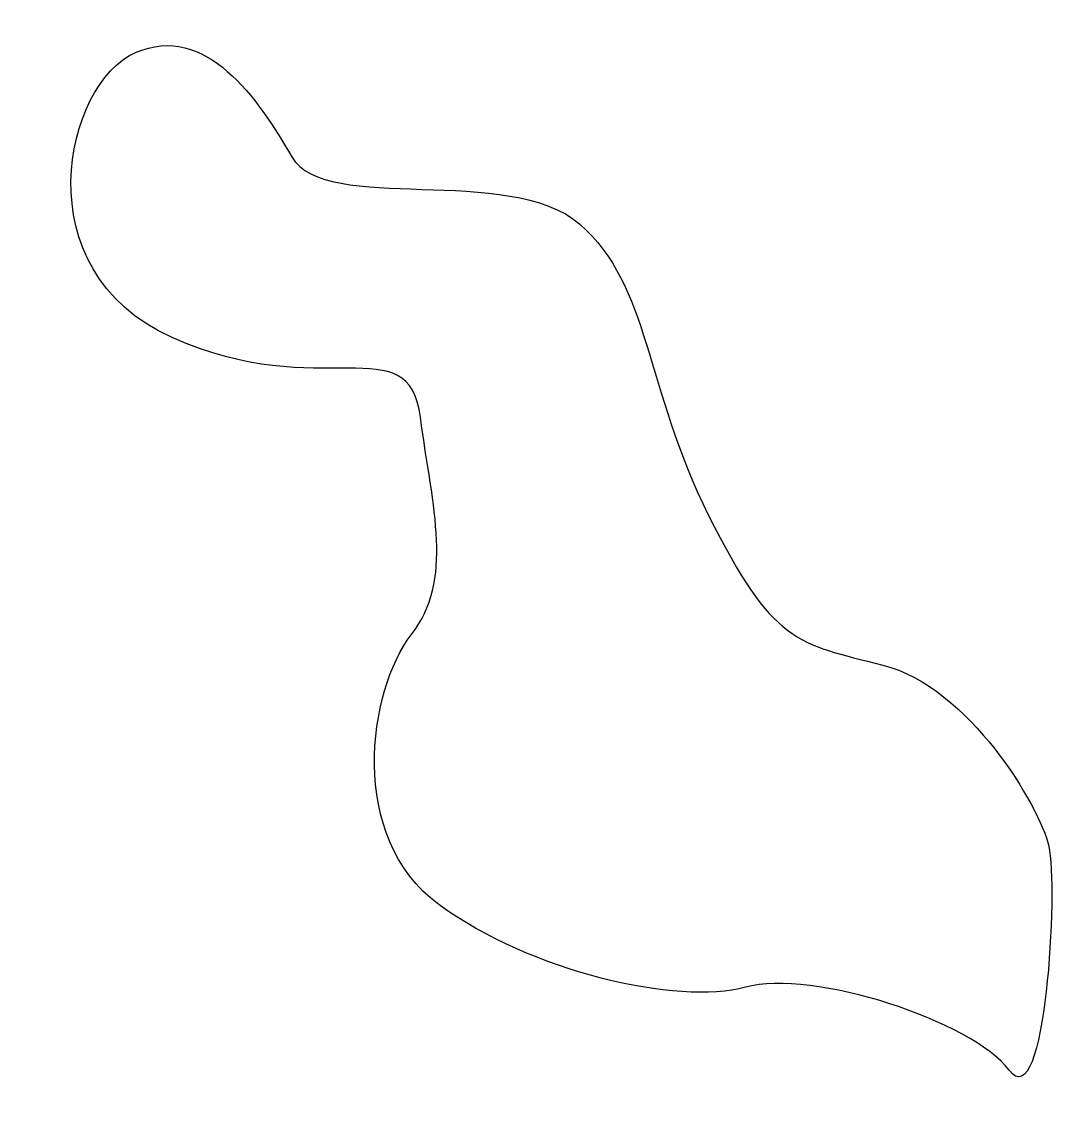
# Model space of a CAD drawing. Extents: x 85.6 to 125.3, y 127.3 to 169.4.
import ezdxf

# ---------------------------------------------------------------- set-up
doc = ezdxf.new("R2010")
doc.units = 0
doc.layers.add('LAYER_1', color=160, linetype='Continuous')

msp = doc.modelspace()

# ---------------------------------------------------------------- linework, layer by layer
at = {"layer": 'LAYER_1', "color": 7}
msp.add_open_spline([(111.938, 150.499), (109.469, 155.438), (109.704, 159.318), (106.999, 161.67), (104.294, 164.022), (97.239, 162.024), (95.946, 164.258), (94.652, 166.492), (92.653, 169.432), (89.948, 168.256), (87.244, 167.08), (85.598, 159.907), (91.359, 157.32), (97.121, 154.733), (100.414, 157.79), (100.884, 154.262), (101.355, 150.734), (102.178, 148.03), (100.532, 145.913), (98.885, 143.797), (98.062, 138.152), (101.59, 135.565), (105.118, 132.978), (110.762, 131.684), (113.349, 132.39), (115.936, 133.095), (122.051, 131.096), (123.462, 129.215), (124.873, 127.333), (125.344, 136.271), (124.991, 137.799), (124.638, 139.328), (121.933, 143.914), (118.626, 144.752), (115.319, 145.59), (114.407, 145.56), (111.938, 150.499)], degree=3, knots=[0, 0, 0, 0, 1, 1, 1, 2, 2, 2, 3, 3, 3, 4, 4, 4, 5, 5, 5, 6, 6, 6, 7, 7, 7, 8, 8, 8, 9, 9, 9, 10, 10, 10, 11, 11, 11, 12, 12, 12, 12], dxfattribs=at)

doc.saveas('drawing.dxf')
